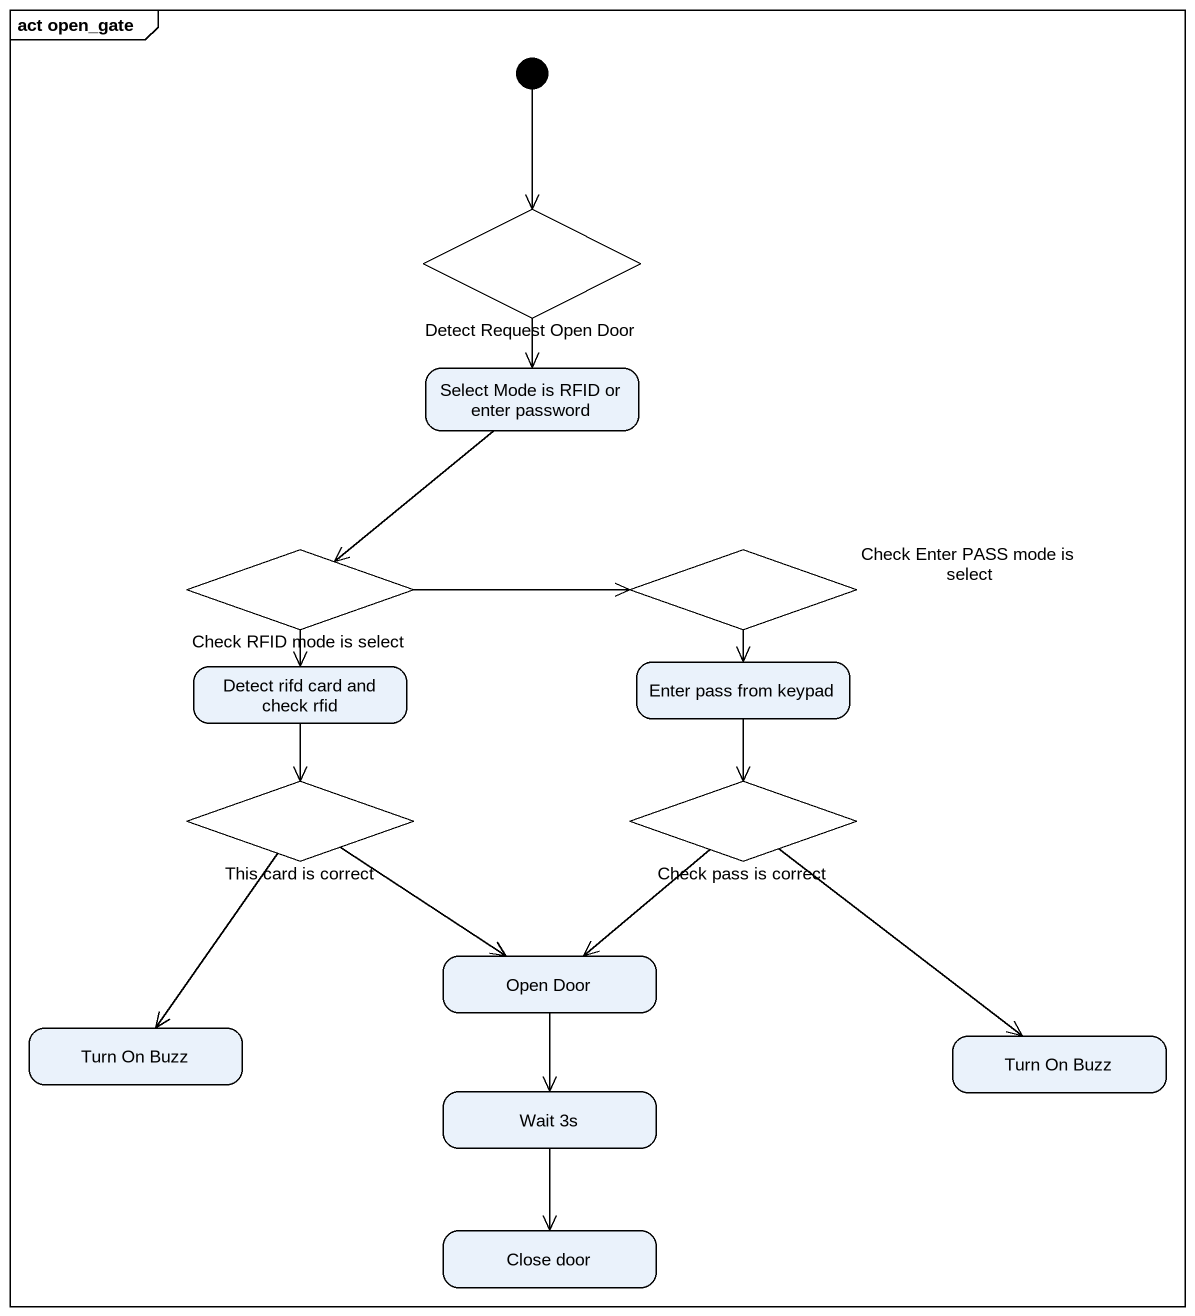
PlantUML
@startuml
mainframe act open_gate
hide empty description
state "Detect Request Open Door" as Detect_Request_Open_Door <<choice>>
state "Select Mode is RFID or enter password" as Select_Mode_is_RFID_or
state "Check RFID mode is select" as Check_RFID_mode_is_select <<choice>>
state "Check Enter PASS mode is select" as Check_Enter_PASS_mode_is <<choice>>
state "Detect rifd card and check rfid" as Detect_rifd_card_and_check
state "Enter pass from keypad" as Enter_pass_from_keypad
state "This card is correct" as This_card_is_correct <<choice>>
state "Check pass is correct" as Check_pass_is_correct <<choice>>
state "Open Door" as Open_Door
state "Turn On Buzz" as Turn_On_Buzz
state "Turn On Buzz" as Turn_On_Buzz_2
state "Wait 3s" as Wait_3s
state "Close door" as Close_door
[*] --> Detect_Request_Open_Door
Detect_Request_Open_Door --> Select_Mode_is_RFID_or
Select_Mode_is_RFID_or --> Check_RFID_mode_is_select
Check_RFID_mode_is_select -right-> Check_Enter_PASS_mode_is
Check_RFID_mode_is_select --> Detect_rifd_card_and_check
Check_Enter_PASS_mode_is --> Enter_pass_from_keypad
Detect_rifd_card_and_check --> This_card_is_correct
Enter_pass_from_keypad --> Check_pass_is_correct
This_card_is_correct --> Open_Door
This_card_is_correct --> Turn_On_Buzz
Check_pass_is_correct --> Open_Door
Check_pass_is_correct --> Turn_On_Buzz_2
Open_Door --> Wait_3s
Wait_3s --> Close_door
@enduml
